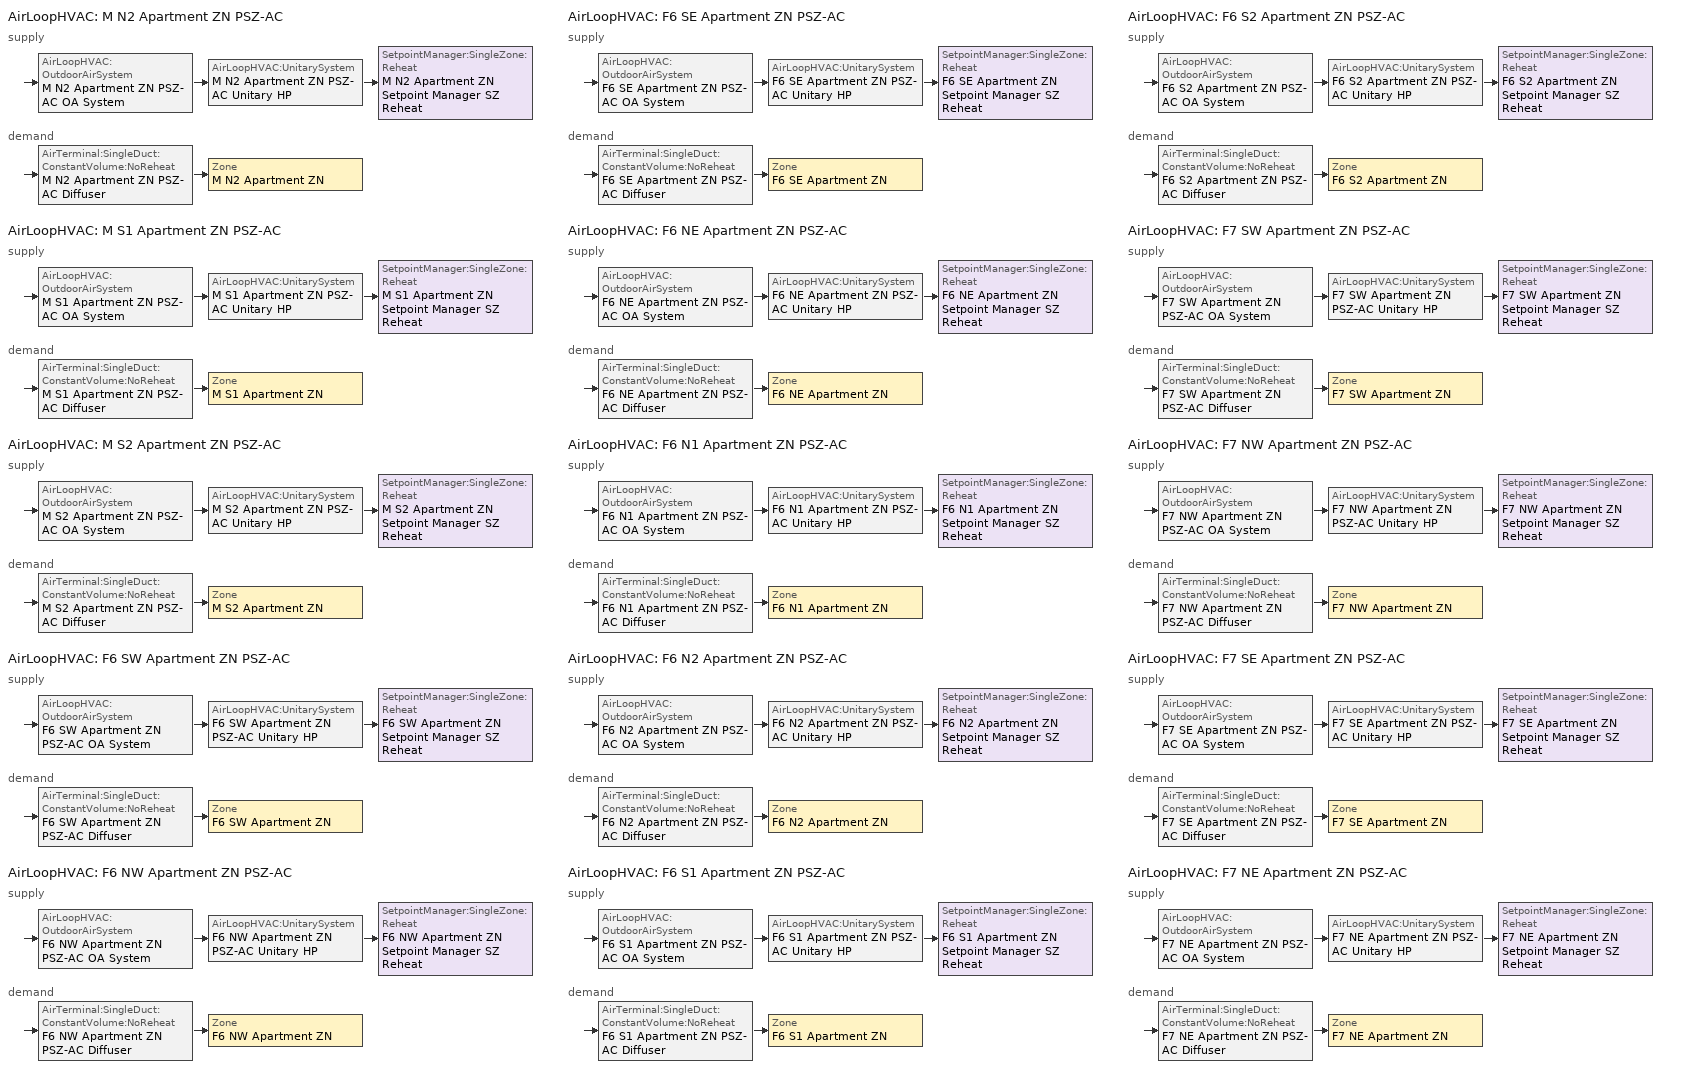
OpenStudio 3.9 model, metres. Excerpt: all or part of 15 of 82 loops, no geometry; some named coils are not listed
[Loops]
AirLoopHVAC 'M N2 Apartment ZN PSZ-AC'
 supply: AirLoopHVAC:OutdoorAirSystem 'M N2 Apartment ZN PSZ-AC OA System' > AirLoopHVAC:UnitarySystem 'M N2 Apartment ZN PSZ-AC Unitary HP' > SetpointManager:SingleZone:Reheat 'M N2 Apartment ZN Setpoint Manager SZ Reheat'
 demand: AirTerminal:SingleDuct:ConstantVolume:NoReheat 'M N2 Apartment ZN PSZ-AC Diffuser' > Zone 'M N2 Apartment ZN'
AirLoopHVAC 'M S1 Apartment ZN PSZ-AC'
 supply: AirLoopHVAC:OutdoorAirSystem 'M S1 Apartment ZN PSZ-AC OA System' > AirLoopHVAC:UnitarySystem 'M S1 Apartment ZN PSZ-AC Unitary HP' > SetpointManager:SingleZone:Reheat 'M S1 Apartment ZN Setpoint Manager SZ Reheat'
 demand: AirTerminal:SingleDuct:ConstantVolume:NoReheat 'M S1 Apartment ZN PSZ-AC Diffuser' > Zone 'M S1 Apartment ZN'
AirLoopHVAC 'M S2 Apartment ZN PSZ-AC'
 supply: AirLoopHVAC:OutdoorAirSystem 'M S2 Apartment ZN PSZ-AC OA System' > AirLoopHVAC:UnitarySystem 'M S2 Apartment ZN PSZ-AC Unitary HP' > SetpointManager:SingleZone:Reheat 'M S2 Apartment ZN Setpoint Manager SZ Reheat'
 demand: AirTerminal:SingleDuct:ConstantVolume:NoReheat 'M S2 Apartment ZN PSZ-AC Diffuser' > Zone 'M S2 Apartment ZN'
AirLoopHVAC 'F6 SW Apartment ZN PSZ-AC'
 supply: AirLoopHVAC:OutdoorAirSystem 'F6 SW Apartment ZN PSZ-AC OA System' > AirLoopHVAC:UnitarySystem 'F6 SW Apartment ZN PSZ-AC Unitary HP' > SetpointManager:SingleZone:Reheat 'F6 SW Apartment ZN Setpoint Manager SZ Reheat'
 demand: AirTerminal:SingleDuct:ConstantVolume:NoReheat 'F6 SW Apartment ZN PSZ-AC Diffuser' > Zone 'F6 SW Apartment ZN'
AirLoopHVAC 'F6 NW Apartment ZN PSZ-AC'
 supply: AirLoopHVAC:OutdoorAirSystem 'F6 NW Apartment ZN PSZ-AC OA System' > AirLoopHVAC:UnitarySystem 'F6 NW Apartment ZN PSZ-AC Unitary HP' > SetpointManager:SingleZone:Reheat 'F6 NW Apartment ZN Setpoint Manager SZ Reheat'
 demand: AirTerminal:SingleDuct:ConstantVolume:NoReheat 'F6 NW Apartment ZN PSZ-AC Diffuser' > Zone 'F6 NW Apartment ZN'
AirLoopHVAC 'F6 SE Apartment ZN PSZ-AC'
 supply: AirLoopHVAC:OutdoorAirSystem 'F6 SE Apartment ZN PSZ-AC OA System' > AirLoopHVAC:UnitarySystem 'F6 SE Apartment ZN PSZ-AC Unitary HP' > SetpointManager:SingleZone:Reheat 'F6 SE Apartment ZN Setpoint Manager SZ Reheat'
 demand: AirTerminal:SingleDuct:ConstantVolume:NoReheat 'F6 SE Apartment ZN PSZ-AC Diffuser' > Zone 'F6 SE Apartment ZN'
AirLoopHVAC 'F6 NE Apartment ZN PSZ-AC'
 supply: AirLoopHVAC:OutdoorAirSystem 'F6 NE Apartment ZN PSZ-AC OA System' > AirLoopHVAC:UnitarySystem 'F6 NE Apartment ZN PSZ-AC Unitary HP' > SetpointManager:SingleZone:Reheat 'F6 NE Apartment ZN Setpoint Manager SZ Reheat'
 demand: AirTerminal:SingleDuct:ConstantVolume:NoReheat 'F6 NE Apartment ZN PSZ-AC Diffuser' > Zone 'F6 NE Apartment ZN'
AirLoopHVAC 'F6 N1 Apartment ZN PSZ-AC'
 supply: AirLoopHVAC:OutdoorAirSystem 'F6 N1 Apartment ZN PSZ-AC OA System' > AirLoopHVAC:UnitarySystem 'F6 N1 Apartment ZN PSZ-AC Unitary HP' > SetpointManager:SingleZone:Reheat 'F6 N1 Apartment ZN Setpoint Manager SZ Reheat'
 demand: AirTerminal:SingleDuct:ConstantVolume:NoReheat 'F6 N1 Apartment ZN PSZ-AC Diffuser' > Zone 'F6 N1 Apartment ZN'
AirLoopHVAC 'F6 N2 Apartment ZN PSZ-AC'
 supply: AirLoopHVAC:OutdoorAirSystem 'F6 N2 Apartment ZN PSZ-AC OA System' > AirLoopHVAC:UnitarySystem 'F6 N2 Apartment ZN PSZ-AC Unitary HP' > SetpointManager:SingleZone:Reheat 'F6 N2 Apartment ZN Setpoint Manager SZ Reheat'
 demand: AirTerminal:SingleDuct:ConstantVolume:NoReheat 'F6 N2 Apartment ZN PSZ-AC Diffuser' > Zone 'F6 N2 Apartment ZN'
AirLoopHVAC 'F6 S1 Apartment ZN PSZ-AC'
 supply: AirLoopHVAC:OutdoorAirSystem 'F6 S1 Apartment ZN PSZ-AC OA System' > AirLoopHVAC:UnitarySystem 'F6 S1 Apartment ZN PSZ-AC Unitary HP' > SetpointManager:SingleZone:Reheat 'F6 S1 Apartment ZN Setpoint Manager SZ Reheat'
 demand: AirTerminal:SingleDuct:ConstantVolume:NoReheat 'F6 S1 Apartment ZN PSZ-AC Diffuser' > Zone 'F6 S1 Apartment ZN'
AirLoopHVAC 'F6 S2 Apartment ZN PSZ-AC'
 supply: AirLoopHVAC:OutdoorAirSystem 'F6 S2 Apartment ZN PSZ-AC OA System' > AirLoopHVAC:UnitarySystem 'F6 S2 Apartment ZN PSZ-AC Unitary HP' > SetpointManager:SingleZone:Reheat 'F6 S2 Apartment ZN Setpoint Manager SZ Reheat'
 demand: AirTerminal:SingleDuct:ConstantVolume:NoReheat 'F6 S2 Apartment ZN PSZ-AC Diffuser' > Zone 'F6 S2 Apartment ZN'
AirLoopHVAC 'F7 SW Apartment ZN PSZ-AC'
 supply: AirLoopHVAC:OutdoorAirSystem 'F7 SW Apartment ZN PSZ-AC OA System' > AirLoopHVAC:UnitarySystem 'F7 SW Apartment ZN PSZ-AC Unitary HP' > SetpointManager:SingleZone:Reheat 'F7 SW Apartment ZN Setpoint Manager SZ Reheat'
 demand: AirTerminal:SingleDuct:ConstantVolume:NoReheat 'F7 SW Apartment ZN PSZ-AC Diffuser' > Zone 'F7 SW Apartment ZN'
AirLoopHVAC 'F7 NW Apartment ZN PSZ-AC'
 supply: AirLoopHVAC:OutdoorAirSystem 'F7 NW Apartment ZN PSZ-AC OA System' > AirLoopHVAC:UnitarySystem 'F7 NW Apartment ZN PSZ-AC Unitary HP' > SetpointManager:SingleZone:Reheat 'F7 NW Apartment ZN Setpoint Manager SZ Reheat'
 demand: AirTerminal:SingleDuct:ConstantVolume:NoReheat 'F7 NW Apartment ZN PSZ-AC Diffuser' > Zone 'F7 NW Apartment ZN'
AirLoopHVAC 'F7 SE Apartment ZN PSZ-AC'
 supply: AirLoopHVAC:OutdoorAirSystem 'F7 SE Apartment ZN PSZ-AC OA System' > AirLoopHVAC:UnitarySystem 'F7 SE Apartment ZN PSZ-AC Unitary HP' > SetpointManager:SingleZone:Reheat 'F7 SE Apartment ZN Setpoint Manager SZ Reheat'
 demand: AirTerminal:SingleDuct:ConstantVolume:NoReheat 'F7 SE Apartment ZN PSZ-AC Diffuser' > Zone 'F7 SE Apartment ZN'
AirLoopHVAC 'F7 NE Apartment ZN PSZ-AC'
 supply: AirLoopHVAC:OutdoorAirSystem 'F7 NE Apartment ZN PSZ-AC OA System' > AirLoopHVAC:UnitarySystem 'F7 NE Apartment ZN PSZ-AC Unitary HP' > SetpointManager:SingleZone:Reheat 'F7 NE Apartment ZN Setpoint Manager SZ Reheat'
 demand: AirTerminal:SingleDuct:ConstantVolume:NoReheat 'F7 NE Apartment ZN PSZ-AC Diffuser' > Zone 'F7 NE Apartment ZN'
[Sizing:Zone] Zone Cooling Design Supply Air Temperature Input Method=SupplyAirTemperature; Zone Cooling Design Supply Air Temperature {C}=12.7778; Zone Cooling Design Supply Air Temperature Difference {deltaC}=11.11; Zone Heating Design Supply Air Temperature Input Method=SupplyAirTemperature; Zone Heating Design Supply Air Temperature {C}=50; Zone Heating Design Supply Air Temperature Difference {deltaC}=11.11; Zone Cooling Design Supply Air Humidity Ratio {kg-H2O/kg-air}=0.0085; Zone Heating Design Supply Air Humidity Ratio {kg-H2O/kg-air}=0.008; Cooling Design Air Flow Method=DesignDay; Heating Design Air Flow Method=DesignDay; Heating Maximum Air Flow Fraction=1; Account for Dedicated Outdoor Air System=No; Dedicated Outdoor Air System Control Strategy=NeutralSupplyAir; Dedicated Outdoor Air Low Setpoint Temperature for Design {C}=autosize; Dedicated Outdoor Air High Setpoint Temperature for Design {C}=autosize; Zone Load Sizing Method=Sensible Load Only No Latent Load; Zone Latent Cooling Design Supply Air Humidity Ratio Input Method=HumidityRatioDifference; Zone Cooling Design Supply Air Humidity Ratio Difference {kgWater/kgDryAir}=0.005; Zone Latent Heating Design Supply Air Humidity Ratio Input Method=HumidityRatioDifference; Zone Humidification Design Supply Air Humidity Ratio Difference {kgWater/kgDryAir}=0.005; Sizing Option=Coincident
F6 N1 Apartment ZN; F6 N2 Apartment ZN; F6 NE Apartment ZN; F6 NW Apartment ZN; F6 S1 Apartment ZN; F6 S2 Apartment ZN; F6 SE Apartment ZN; F6 SW Apartment ZN; F7 NE Apartment ZN; F7 NW Apartment ZN; F7 SE Apartment ZN; F7 SW Apartment ZN; M N2 Apartment ZN; M S1 Apartment ZN; M S2 Apartment ZN
[Zone equipment]
F6 N1 Apartment ZN: F6 N1 Apartment ZN PSZ-AC Diffuser, F6 N1 Apartment ZN ERV
F6 N2 Apartment ZN: F6 N2 Apartment ZN PSZ-AC Diffuser, F6 N2 Apartment ZN ERV
F6 NE Apartment ZN: F6 NE Apartment ZN PSZ-AC Diffuser, F6 NE Apartment ZN ERV
F6 NW Apartment ZN: F6 NW Apartment ZN PSZ-AC Diffuser, F6 NW Apartment ZN ERV
F6 S1 Apartment ZN: F6 S1 Apartment ZN PSZ-AC Diffuser, F6 S1 Apartment ZN ERV
F6 S2 Apartment ZN: F6 S2 Apartment ZN PSZ-AC Diffuser, F6 S2 Apartment ZN ERV
F6 SE Apartment ZN: F6 SE Apartment ZN PSZ-AC Diffuser, F6 SE Apartment ZN ERV
F6 SW Apartment ZN: F6 SW Apartment ZN PSZ-AC Diffuser, F6 SW Apartment ZN ERV
F7 NE Apartment ZN: F7 NE Apartment ZN PSZ-AC Diffuser, F7 NE Apartment ZN ERV
F7 NW Apartment ZN: F7 NW Apartment ZN PSZ-AC Diffuser, F7 NW Apartment ZN ERV
F7 SE Apartment ZN: F7 SE Apartment ZN PSZ-AC Diffuser, F7 SE Apartment ZN ERV
F7 SW Apartment ZN: F7 SW Apartment ZN PSZ-AC Diffuser, F7 SW Apartment ZN ERV
M N2 Apartment ZN: M N2 Apartment ZN PSZ-AC Diffuser, M N2 Apartment ZN ERV
M S1 Apartment ZN: M S1 Apartment ZN PSZ-AC Diffuser, M S1 Apartment ZN ERV
M S2 Apartment ZN: M S2 Apartment ZN PSZ-AC Diffuser, M S2 Apartment ZN ERV
[AirLoopHVAC] Availability Schedule=Always On; Design Supply Air Flow Rate {m3/s}=autosize; Design Return Air Flow Fraction of Supply Air Flow=1
M N2 Apartment ZN PSZ-AC; M S1 Apartment ZN PSZ-AC; M S2 Apartment ZN PSZ-AC; F6 SW Apartment ZN PSZ-AC; F6 NW Apartment ZN PSZ-AC; F6 SE Apartment ZN PSZ-AC; F6 NE Apartment ZN PSZ-AC; F6 N1 Apartment ZN PSZ-AC; F6 N2 Apartment ZN PSZ-AC; F6 S1 Apartment ZN PSZ-AC; F6 S2 Apartment ZN PSZ-AC; F7 SW Apartment ZN PSZ-AC; F7 NW Apartment ZN PSZ-AC; F7 SE Apartment ZN PSZ-AC; F7 NE Apartment ZN PSZ-AC
[Sizing:System] Type of Load to Size On=Sensible; Design Outdoor Air Flow Rate {m3/s}=Autosize; Central Heating Maximum System Air Flow Ratio=1; Preheat Design Temperature {C}=7.22222; Preheat Design Humidity Ratio {kg-H2O/kg-Air}=0.008; Precool Design Temperature {C}=12.7778; Precool Design Humidity Ratio {kg-H2O/kg-Air}=0.008; Central Cooling Design Supply Air Temperature {C}=12.7778; Central Heating Design Supply Air Temperature {C}=50; Sizing Option=Coincident; 100% Outdoor Air in Cooling=No; 100% Outdoor Air in Heating=No; Central Cooling Design Supply Air Humidity Ratio {kg-H2O/kg-Air}=0.0085; Central Heating Design Supply Air Humidity Ratio {kg-H2O/kg-Air}=0.008; Cooling Design Air Flow Method=DesignDay; Heating Design Air Flow Method=DesignDay; System Outdoor Air Method=ZoneSum; Zone Maximum Outdoor Air Fraction=1; Cooling Supply Air Flow Rate Per Floor Area {m3/s-m2}=0.00996765; Cooling Fraction of Autosized Cooling Supply Air Flow Rate=1; Cooling Supply Air Flow Rate Per Unit Cooling Capacity {m3/s-W}=3.94755e-05; Heating Supply Air Flow Rate Per Floor Area {m3/s-m2}=0.00996765; Heating Fraction of Autosized Heating Supply Air Flow Rate=1; Heating Fraction of Autosized Cooling Supply Air Flow Rate=1; Heating Supply Air Flow Rate Per Unit Heating Capacity {m3/s-W}=3.15882e-05; Cooling Design Capacity Method=CoolingDesignCapacity; Cooling Design Capacity {W}=autosize; Cooling Design Capacity Per Floor Area {W/m2}=234.7; Fraction of Autosized Cooling Design Capacity=1; Heating Design Capacity Method=HeatingDesignCapacity; Heating Design Capacity {W}=autosize; Heating Design Capacity Per Floor Area {W/m2}=157; Fraction of Autosized Heating Design Capacity=1; Central Cooling Capacity Control Method=OnOff; Occupant Diversity=autosize
M N2 Apartment ZN PSZ-AC; M S1 Apartment ZN PSZ-AC; M S2 Apartment ZN PSZ-AC; F6 SW Apartment ZN PSZ-AC; F6 NW Apartment ZN PSZ-AC; F6 SE Apartment ZN PSZ-AC; F6 NE Apartment ZN PSZ-AC; F6 N1 Apartment ZN PSZ-AC; F6 N2 Apartment ZN PSZ-AC; F6 S1 Apartment ZN PSZ-AC; F6 S2 Apartment ZN PSZ-AC; F7 SW Apartment ZN PSZ-AC; F7 NW Apartment ZN PSZ-AC; F7 SE Apartment ZN PSZ-AC; F7 NE Apartment ZN PSZ-AC
[SetpointManager:SingleZone:Reheat] Minimum Supply Air Temperature {C}=12.7778; Maximum Supply Air Temperature {C}=50
Name | Control Zone | Setpoint Node or NodeList
M N2 Apartment ZN Setpoint Manager SZ Reheat | M N2 Apartment ZN | M N2 Apartment ZN PSZ-AC Supply Outlet Node
M S1 Apartment ZN Setpoint Manager SZ Reheat | M S1 Apartment ZN | M S1 Apartment ZN PSZ-AC Supply Outlet Node
M S2 Apartment ZN Setpoint Manager SZ Reheat | M S2 Apartment ZN | M S2 Apartment ZN PSZ-AC Supply Outlet Node
F6 SW Apartment ZN Setpoint Manager SZ Reheat | F6 SW Apartment ZN | F6 SW Apartment ZN PSZ-AC Supply Outlet Node
F6 NW Apartment ZN Setpoint Manager SZ Reheat | F6 NW Apartment ZN | F6 NW Apartment ZN PSZ-AC Supply Outlet Node
F6 SE Apartment ZN Setpoint Manager SZ Reheat | F6 SE Apartment ZN | F6 SE Apartment ZN PSZ-AC Supply Outlet Node
F6 NE Apartment ZN Setpoint Manager SZ Reheat | F6 NE Apartment ZN | F6 NE Apartment ZN PSZ-AC Supply Outlet Node
F6 N1 Apartment ZN Setpoint Manager SZ Reheat | F6 N1 Apartment ZN | F6 N1 Apartment ZN PSZ-AC Supply Outlet Node
F6 N2 Apartment ZN Setpoint Manager SZ Reheat | F6 N2 Apartment ZN | F6 N2 Apartment ZN PSZ-AC Supply Outlet Node
F6 S1 Apartment ZN Setpoint Manager SZ Reheat | F6 S1 Apartment ZN | F6 S1 Apartment ZN PSZ-AC Supply Outlet Node
F6 S2 Apartment ZN Setpoint Manager SZ Reheat | F6 S2 Apartment ZN | F6 S2 Apartment ZN PSZ-AC Supply Outlet Node
F7 SW Apartment ZN Setpoint Manager SZ Reheat | F7 SW Apartment ZN | F7 SW Apartment ZN PSZ-AC Supply Outlet Node
F7 NW Apartment ZN Setpoint Manager SZ Reheat | F7 NW Apartment ZN | F7 NW Apartment ZN PSZ-AC Supply Outlet Node
F7 SE Apartment ZN Setpoint Manager SZ Reheat | F7 SE Apartment ZN | F7 SE Apartment ZN PSZ-AC Supply Outlet Node
F7 NE Apartment ZN Setpoint Manager SZ Reheat | F7 NE Apartment ZN | F7 NE Apartment ZN PSZ-AC Supply Outlet Node
[Coil:Heating:Electric] Availability Schedule=Always On Discrete; Efficiency=1
M N2 Apartment ZN PSZ-AC Electric Backup Htg Coil; M S1 Apartment ZN PSZ-AC Electric Backup Htg Coil; M S2 Apartment ZN PSZ-AC Electric Backup Htg Coil; F6 SW Apartment ZN PSZ-AC Electric Backup Htg Coil; F6 NW Apartment ZN PSZ-AC Electric Backup Htg Coil; F6 SE Apartment ZN PSZ-AC Electric Backup Htg Coil; F6 NE Apartment ZN PSZ-AC Electric Backup Htg Coil; F6 N1 Apartment ZN PSZ-AC Electric Backup Htg Coil; F6 N2 Apartment ZN PSZ-AC Electric Backup Htg Coil; F6 S1 Apartment ZN PSZ-AC Electric Backup Htg Coil; F6 S2 Apartment ZN PSZ-AC Electric Backup Htg Coil; F7 SW Apartment ZN PSZ-AC Electric Backup Htg Coil; F7 NW Apartment ZN PSZ-AC Electric Backup Htg Coil; F7 SE Apartment ZN PSZ-AC Electric Backup Htg Coil; F7 NE Apartment ZN PSZ-AC Electric Backup Htg Coil
[Fan:OnOff] Availability Schedule=Always On Discrete; Maximum Flow Rate {m3/s}=autosize; Motor In Airstream Fraction=1
Name | Fan Total Efficiency | Pressure Rise {Pa} | Motor Efficiency | Fan Power Ratio Function of Speed Ratio Curve | Fan Efficiency Ratio Function of Speed Ratio Curve
M N2 Apartment ZN PSZ-AC Fan | 0.53625 | 622.722 | 0.825 | Fan On Off Power Curve 36 | Fan On Off Efficiency Curve 36
M S1 Apartment ZN PSZ-AC Fan | 0.53625 | 622.722 | 0.825 | Fan On Off Power Curve 37 | Fan On Off Efficiency Curve 37
M S2 Apartment ZN PSZ-AC Fan | 0.53625 | 622.722 | 0.825 | Fan On Off Power Curve 38 | Fan On Off Efficiency Curve 38
F6 SW Apartment ZN PSZ-AC Fan | 0.53625 | 622.722 | 0.825 | Fan On Off Power Curve 39 | Fan On Off Efficiency Curve 39
F6 NW Apartment ZN PSZ-AC Fan | 0.53625 | 622.722 | 0.825 | Fan On Off Power Curve 40 | Fan On Off Efficiency Curve 40
F6 SE Apartment ZN PSZ-AC Fan | 0.53625 | 622.722 | 0.825 | Fan On Off Power Curve 41 | Fan On Off Efficiency Curve 41
F6 NE Apartment ZN PSZ-AC Fan | 0.53625 | 622.722 | 0.825 | Fan On Off Power Curve 42 | Fan On Off Efficiency Curve 42
F6 N1 Apartment ZN PSZ-AC Fan | 0.53625 | 622.722 | 0.825 | Fan On Off Power Curve 43 | Fan On Off Efficiency Curve 43
F6 N2 Apartment ZN PSZ-AC Fan | 0.53625 | 622.722 | 0.825 | Fan On Off Power Curve 44 | Fan On Off Efficiency Curve 44
F6 S1 Apartment ZN PSZ-AC Fan | 0.53625 | 622.722 | 0.825 | Fan On Off Power Curve 45 | Fan On Off Efficiency Curve 45
F6 S2 Apartment ZN PSZ-AC Fan | 0.53625 | 622.722 | 0.825 | Fan On Off Power Curve 46 | Fan On Off Efficiency Curve 46
F7 SW Apartment ZN PSZ-AC Fan | 0.53625 | 622.722 | 0.825 | Fan On Off Power Curve 47 | Fan On Off Efficiency Curve 47
F7 NW Apartment ZN PSZ-AC Fan | 0.53625 | 622.722 | 0.825 | Fan On Off Power Curve 48 | Fan On Off Efficiency Curve 48
F7 SE Apartment ZN PSZ-AC Fan | 0.53625 | 622.722 | 0.825 | Fan On Off Power Curve 49 | Fan On Off Efficiency Curve 49
F7 NE Apartment ZN PSZ-AC Fan | 0.53625 | 622.722 | 0.825 | Fan On Off Power Curve 50 | Fan On Off Efficiency Curve 50
F7 SE Apartment ZN ERV Supply Fan | 0.303158 | 270.648 | 0.48 | Fan On Off Power Curve 125 | Fan On Off Efficiency Curve 125
F7 SE Apartment ZN ERV Exhaust Fan | 0.303158 | 270.648 | 0.48 | Fan On Off Power Curve 126 | Fan On Off Efficiency Curve 126
F7 NE Apartment ZN ERV Supply Fan | 0.303158 | 270.648 | 0.48 | Fan On Off Power Curve 143 | Fan On Off Efficiency Curve 143
F7 NE Apartment ZN ERV Exhaust Fan | 0.303158 | 270.648 | 0.48 | Fan On Off Power Curve 144 | Fan On Off Efficiency Curve 144
M S2 Apartment ZN ERV Supply Fan | 0.303158 | 270.648 | 0.48 | Fan On Off Power Curve 161 | Fan On Off Efficiency Curve 161
M S2 Apartment ZN ERV Exhaust Fan | 0.303158 | 270.648 | 0.48 | Fan On Off Power Curve 162 | Fan On Off Efficiency Curve 162
F7 SW Apartment ZN ERV Supply Fan | 0.303158 | 270.648 | 0.48 | Fan On Off Power Curve 189 | Fan On Off Efficiency Curve 189
F7 SW Apartment ZN ERV Exhaust Fan | 0.303158 | 270.648 | 0.48 | Fan On Off Power Curve 190 | Fan On Off Efficiency Curve 190
M S1 Apartment ZN ERV Supply Fan | 0.303158 | 270.648 | 0.48 | Fan On Off Power Curve 191 | Fan On Off Efficiency Curve 191
M S1 Apartment ZN ERV Exhaust Fan | 0.303158 | 270.648 | 0.48 | Fan On Off Power Curve 192 | Fan On Off Efficiency Curve 192
F6 SW Apartment ZN ERV Supply Fan | 0.303158 | 270.648 | 0.48 | Fan On Off Power Curve 199 | Fan On Off Efficiency Curve 199
F6 SW Apartment ZN ERV Exhaust Fan | 0.303158 | 270.648 | 0.48 | Fan On Off Power Curve 200 | Fan On Off Efficiency Curve 200
F6 NW Apartment ZN ERV Supply Fan | 0.303158 | 270.648 | 0.48 | Fan On Off Power Curve 201 | Fan On Off Efficiency Curve 201
F6 NW Apartment ZN ERV Exhaust Fan | 0.303158 | 270.648 | 0.48 | Fan On Off Power Curve 202 | Fan On Off Efficiency Curve 202
F6 SE Apartment ZN ERV Supply Fan | 0.303158 | 270.648 | 0.48 | Fan On Off Power Curve 207 | Fan On Off Efficiency Curve 207
F6 SE Apartment ZN ERV Exhaust Fan | 0.303158 | 270.648 | 0.48 | Fan On Off Power Curve 208 | Fan On Off Efficiency Curve 208
F6 NE Apartment ZN ERV Supply Fan | 0.303158 | 270.648 | 0.48 | Fan On Off Power Curve 209 | Fan On Off Efficiency Curve 209
F6 NE Apartment ZN ERV Exhaust Fan | 0.303158 | 270.648 | 0.48 | Fan On Off Power Curve 210 | Fan On Off Efficiency Curve 210
F6 N1 Apartment ZN ERV Supply Fan | 0.303158 | 270.648 | 0.48 | Fan On Off Power Curve 211 | Fan On Off Efficiency Curve 211
F6 N1 Apartment ZN ERV Exhaust Fan | 0.303158 | 270.648 | 0.48 | Fan On Off Power Curve 212 | Fan On Off Efficiency Curve 212
F6 N2 Apartment ZN ERV Supply Fan | 0.303158 | 270.648 | 0.48 | Fan On Off Power Curve 213 | Fan On Off Efficiency Curve 213
F6 N2 Apartment ZN ERV Exhaust Fan | 0.303158 | 270.648 | 0.48 | Fan On Off Power Curve 214 | Fan On Off Efficiency Curve 214
F6 S1 Apartment ZN ERV Supply Fan | 0.303158 | 270.648 | 0.48 | Fan On Off Power Curve 215 | Fan On Off Efficiency Curve 215
F6 S1 Apartment ZN ERV Exhaust Fan | 0.303158 | 270.648 | 0.48 | Fan On Off Power Curve 216 | Fan On Off Efficiency Curve 216
F6 S2 Apartment ZN ERV Supply Fan | 0.303158 | 270.648 | 0.48 | Fan On Off Power Curve 217 | Fan On Off Efficiency Curve 217
F6 S2 Apartment ZN ERV Exhaust Fan | 0.303158 | 270.648 | 0.48 | Fan On Off Power Curve 218 | Fan On Off Efficiency Curve 218
F7 NW Apartment ZN ERV Supply Fan | 0.303158 | 270.648 | 0.48 | Fan On Off Power Curve 219 | Fan On Off Efficiency Curve 219
F7 NW Apartment ZN ERV Exhaust Fan | 0.303158 | 270.648 | 0.48 | Fan On Off Power Curve 220 | Fan On Off Efficiency Curve 220
M N2 Apartment ZN ERV Supply Fan | 0.303158 | 270.648 | 0.48 | Fan On Off Power Curve 229 | Fan On Off Efficiency Curve 229
M N2 Apartment ZN ERV Exhaust Fan | 0.303158 | 270.648 | 0.48 | Fan On Off Power Curve 230 | Fan On Off Efficiency Curve 230
[AirLoopHVAC:UnitarySystem] Control Type=Load; Dehumidification Control Type=None; Availability Schedule=Always On; Fan Placement=BlowThrough; Supply Air Fan Operating Mode Schedule=Always Off Discrete; DX Heating Coil Sizing Ratio=1; Use DOAS DX Cooling Coil=No; DOAS DX Cooling Coil Leaving Minimum Air Temperature {C}=2; Latent Load Control=SensibleOnlyLoadControl; Supply Air Flow Rate Method During Cooling Operation=SupplyAirFlowRate; Supply Air Flow Rate During Cooling Operation {m3/s}=Autosize; Supply Air Flow Rate Method During Heating Operation=SupplyAirFlowRate; Supply Air Flow Rate During Heating Operation {m3/s}=Autosize; Supply Air Flow Rate Method When No Cooling or Heating is Required=SupplyAirFlowRate; Supply Air Flow Rate When No Cooling or Heating is Required {m3/s}=Autosize; No Load Supply Air Flow Rate Control Set To Low Speed=Yes; Maximum Supply Air Temperature {C}=50; Maximum Outdoor Dry-Bulb Temperature for Supplemental Heater Operation {C}=4.44444; Ancilliary On-Cycle Electric Power {W}=0; Ancilliary Off-Cycle Electric Power {W}=0
Name | Controlling Zone or Thermostat Location | Supply Fan | Heating Coil | Cooling Coil | Supplemental Heating Coil
M N2 Apartment ZN PSZ-AC Unitary HP | M N2 Apartment ZN | M N2 Apartment ZN PSZ-AC Fan | M N2 Apartment ZN PSZ-AC Water-to-Air HP Htg Coil 9 Clg kBtu/hr 4.3COPH | M N2 Apartment ZN PSZ-AC Water-to-Air HP Clg Coil 9kBtu/hr 12.2EER | M N2 Apartment ZN PSZ-AC Electric Backup Htg Coil
M S1 Apartment ZN PSZ-AC Unitary HP | M S1 Apartment ZN | M S1 Apartment ZN PSZ-AC Fan | M S1 Apartment ZN PSZ-AC Water-to-Air HP Htg Coil 11 Clg kBtu/hr 4.3COPH | M S1 Apartment ZN PSZ-AC Water-to-Air HP Clg Coil 11kBtu/hr 12.2EER | M S1 Apartment ZN PSZ-AC Electric Backup Htg Coil
M S2 Apartment ZN PSZ-AC Unitary HP | M S2 Apartment ZN | M S2 Apartment ZN PSZ-AC Fan | M S2 Apartment ZN PSZ-AC Water-to-Air HP Htg Coil 11 Clg kBtu/hr 4.3COPH | M S2 Apartment ZN PSZ-AC Water-to-Air HP Clg Coil 11kBtu/hr 12.2EER | M S2 Apartment ZN PSZ-AC Electric Backup Htg Coil
F6 SW Apartment ZN PSZ-AC Unitary HP | F6 SW Apartment ZN | F6 SW Apartment ZN PSZ-AC Fan | F6 SW Apartment ZN PSZ-AC Water-to-Air HP Htg Coil 16 Clg kBtu/hr 4.3COPH | F6 SW Apartment ZN PSZ-AC Water-to-Air HP Clg Coil 16kBtu/hr 12.2EER | F6 SW Apartment ZN PSZ-AC Electric Backup Htg Coil
F6 NW Apartment ZN PSZ-AC Unitary HP | F6 NW Apartment ZN | F6 NW Apartment ZN PSZ-AC Fan | F6 NW Apartment ZN PSZ-AC Water-to-Air HP Htg Coil 15 Clg kBtu/hr 4.3COPH | F6 NW Apartment ZN PSZ-AC Water-to-Air HP Clg Coil 15kBtu/hr 12.2EER | F6 NW Apartment ZN PSZ-AC Electric Backup Htg Coil
F6 SE Apartment ZN PSZ-AC Unitary HP | F6 SE Apartment ZN | F6 SE Apartment ZN PSZ-AC Fan | F6 SE Apartment ZN PSZ-AC Water-to-Air HP Htg Coil 15 Clg kBtu/hr 4.3COPH | F6 SE Apartment ZN PSZ-AC Water-to-Air HP Clg Coil 15kBtu/hr 12.2EER | F6 SE Apartment ZN PSZ-AC Electric Backup Htg Coil
F6 NE Apartment ZN PSZ-AC Unitary HP | F6 NE Apartment ZN | F6 NE Apartment ZN PSZ-AC Fan | F6 NE Apartment ZN PSZ-AC Water-to-Air HP Htg Coil 13 Clg kBtu/hr 4.3COPH | F6 NE Apartment ZN PSZ-AC Water-to-Air HP Clg Coil 13kBtu/hr 12.2EER | F6 NE Apartment ZN PSZ-AC Electric Backup Htg Coil
F6 N1 Apartment ZN PSZ-AC Unitary HP | F6 N1 Apartment ZN | F6 N1 Apartment ZN PSZ-AC Fan | F6 N1 Apartment ZN PSZ-AC Water-to-Air HP Htg Coil 10 Clg kBtu/hr 4.3COPH | F6 N1 Apartment ZN PSZ-AC Water-to-Air HP Clg Coil 10kBtu/hr 12.2EER | F6 N1 Apartment ZN PSZ-AC Electric Backup Htg Coil
F6 N2 Apartment ZN PSZ-AC Unitary HP | F6 N2 Apartment ZN | F6 N2 Apartment ZN PSZ-AC Fan | F6 N2 Apartment ZN PSZ-AC Water-to-Air HP Htg Coil 10 Clg kBtu/hr 4.3COPH | F6 N2 Apartment ZN PSZ-AC Water-to-Air HP Clg Coil 10kBtu/hr 12.2EER | F6 N2 Apartment ZN PSZ-AC Electric Backup Htg Coil
F6 S1 Apartment ZN PSZ-AC Unitary HP | F6 S1 Apartment ZN | F6 S1 Apartment ZN PSZ-AC Fan | F6 S1 Apartment ZN PSZ-AC Water-to-Air HP Htg Coil 11 Clg kBtu/hr 4.3COPH | F6 S1 Apartment ZN PSZ-AC Water-to-Air HP Clg Coil 11kBtu/hr 12.2EER | F6 S1 Apartment ZN PSZ-AC Electric Backup Htg Coil
F6 S2 Apartment ZN PSZ-AC Unitary HP | F6 S2 Apartment ZN | F6 S2 Apartment ZN PSZ-AC Fan | F6 S2 Apartment ZN PSZ-AC Water-to-Air HP Htg Coil 11 Clg kBtu/hr 4.3COPH | F6 S2 Apartment ZN PSZ-AC Water-to-Air HP Clg Coil 11kBtu/hr 12.2EER | F6 S2 Apartment ZN PSZ-AC Electric Backup Htg Coil
F7 SW Apartment ZN PSZ-AC Unitary HP | F7 SW Apartment ZN | F7 SW Apartment ZN PSZ-AC Fan | F7 SW Apartment ZN PSZ-AC Water-to-Air HP Htg Coil 16 Clg kBtu/hr 4.3COPH | F7 SW Apartment ZN PSZ-AC Water-to-Air HP Clg Coil 16kBtu/hr 12.2EER | F7 SW Apartment ZN PSZ-AC Electric Backup Htg Coil
F7 NW Apartment ZN PSZ-AC Unitary HP | F7 NW Apartment ZN | F7 NW Apartment ZN PSZ-AC Fan | F7 NW Apartment ZN PSZ-AC Water-to-Air HP Htg Coil 15 Clg kBtu/hr 4.3COPH | F7 NW Apartment ZN PSZ-AC Water-to-Air HP Clg Coil 15kBtu/hr 12.2EER | F7 NW Apartment ZN PSZ-AC Electric Backup Htg Coil
F7 SE Apartment ZN PSZ-AC Unitary HP | F7 SE Apartment ZN | F7 SE Apartment ZN PSZ-AC Fan | F7 SE Apartment ZN PSZ-AC Water-to-Air HP Htg Coil 15 Clg kBtu/hr 4.3COPH | F7 SE Apartment ZN PSZ-AC Water-to-Air HP Clg Coil 15kBtu/hr 12.2EER | F7 SE Apartment ZN PSZ-AC Electric Backup Htg Coil
F7 NE Apartment ZN PSZ-AC Unitary HP | F7 NE Apartment ZN | F7 NE Apartment ZN PSZ-AC Fan | F7 NE Apartment ZN PSZ-AC Water-to-Air HP Htg Coil 13 Clg kBtu/hr 4.3COPH | F7 NE Apartment ZN PSZ-AC Water-to-Air HP Clg Coil 13kBtu/hr 12.2EER | F7 NE Apartment ZN PSZ-AC Electric Backup Htg Coil
[Controller:OutdoorAir] Minimum Outdoor Air Flow Rate {m3/s}=autosize; Maximum Outdoor Air Flow Rate {m3/s}=Autosize; Economizer Control Type=NoEconomizer; Economizer Control Action Type=ModulateFlow; Economizer Maximum Limit Dry-Bulb Temperature {C}=28; Economizer Maximum Limit Enthalpy {J/kg}=64000; Lockout Type=LockoutWithHeating; Minimum Limit Type=FixedMinimum; Minimum Outdoor Air Schedule=Always Off Discrete; High Humidity Control=No; High Humidity Outdoor Air Flow Ratio=1; Control High Indoor Humidity Based on Outdoor Humidity Ratio=Yes; Heat Recovery Bypass Control Type=BypassWhenOAFlowGreaterThanMinimum; Economizer Operation Staging=InterlockedWithMechanicalCooling
Name | Controller Mechanical Ventilation
M N2 Apartment ZN PSZ-AC OA System Controller | Controller Mechanical Ventilation 37
M S1 Apartment ZN PSZ-AC OA System Controller | Controller Mechanical Ventilation 38
M S2 Apartment ZN PSZ-AC OA System Controller | Controller Mechanical Ventilation 39
F6 SW Apartment ZN PSZ-AC OA System Controller | Controller Mechanical Ventilation 40
F6 NW Apartment ZN PSZ-AC OA System Controller | Controller Mechanical Ventilation 41
F6 SE Apartment ZN PSZ-AC OA System Controller | Controller Mechanical Ventilation 42
F6 NE Apartment ZN PSZ-AC OA System Controller | Controller Mechanical Ventilation 43
F6 N1 Apartment ZN PSZ-AC OA System Controller | Controller Mechanical Ventilation 44
F6 N2 Apartment ZN PSZ-AC OA System Controller | Controller Mechanical Ventilation 45
F6 S1 Apartment ZN PSZ-AC OA System Controller | Controller Mechanical Ventilation 46
F6 S2 Apartment ZN PSZ-AC OA System Controller | Controller Mechanical Ventilation 47
F7 SW Apartment ZN PSZ-AC OA System Controller | Controller Mechanical Ventilation 48
F7 NW Apartment ZN PSZ-AC OA System Controller | Controller Mechanical Ventilation 49
F7 SE Apartment ZN PSZ-AC OA System Controller | Controller Mechanical Ventilation 50
F7 NE Apartment ZN PSZ-AC OA System Controller | Controller Mechanical Ventilation 51
[Controller:MechanicalVentilation] Availability Schedule=Always On Discrete
Controller Mechanical Ventilation 37; Controller Mechanical Ventilation 38; Controller Mechanical Ventilation 39; Controller Mechanical Ventilation 40; Controller Mechanical Ventilation 41; Controller Mechanical Ventilation 42; Controller Mechanical Ventilation 43; Controller Mechanical Ventilation 44; Controller Mechanical Ventilation 45; Controller Mechanical Ventilation 46; Controller Mechanical Ventilation 47; Controller Mechanical Ventilation 48; Controller Mechanical Ventilation 49; Controller Mechanical Ventilation 50; Controller Mechanical Ventilation 51
[AirLoopHVAC:OutdoorAirSystem]
Name | Controller
M N2 Apartment ZN PSZ-AC OA System | M N2 Apartment ZN PSZ-AC OA System Controller
M S1 Apartment ZN PSZ-AC OA System | M S1 Apartment ZN PSZ-AC OA System Controller
M S2 Apartment ZN PSZ-AC OA System | M S2 Apartment ZN PSZ-AC OA System Controller
F6 SW Apartment ZN PSZ-AC OA System | F6 SW Apartment ZN PSZ-AC OA System Controller
F6 NW Apartment ZN PSZ-AC OA System | F6 NW Apartment ZN PSZ-AC OA System Controller
F6 SE Apartment ZN PSZ-AC OA System | F6 SE Apartment ZN PSZ-AC OA System Controller
F6 NE Apartment ZN PSZ-AC OA System | F6 NE Apartment ZN PSZ-AC OA System Controller
F6 N1 Apartment ZN PSZ-AC OA System | F6 N1 Apartment ZN PSZ-AC OA System Controller
F6 N2 Apartment ZN PSZ-AC OA System | F6 N2 Apartment ZN PSZ-AC OA System Controller
F6 S1 Apartment ZN PSZ-AC OA System | F6 S1 Apartment ZN PSZ-AC OA System Controller
F6 S2 Apartment ZN PSZ-AC OA System | F6 S2 Apartment ZN PSZ-AC OA System Controller
F7 SW Apartment ZN PSZ-AC OA System | F7 SW Apartment ZN PSZ-AC OA System Controller
F7 NW Apartment ZN PSZ-AC OA System | F7 NW Apartment ZN PSZ-AC OA System Controller
F7 SE Apartment ZN PSZ-AC OA System | F7 SE Apartment ZN PSZ-AC OA System Controller
F7 NE Apartment ZN PSZ-AC OA System | F7 NE Apartment ZN PSZ-AC OA System Controller
[AirTerminal:SingleDuct:ConstantVolume:NoReheat] Availability Schedule=Always On Discrete; Maximum Air Flow Rate {m3/s}=AutoSize
M N2 Apartment ZN PSZ-AC Diffuser; M S1 Apartment ZN PSZ-AC Diffuser; M S2 Apartment ZN PSZ-AC Diffuser; F6 SW Apartment ZN PSZ-AC Diffuser; F6 NW Apartment ZN PSZ-AC Diffuser; F6 SE Apartment ZN PSZ-AC Diffuser; F6 NE Apartment ZN PSZ-AC Diffuser; F6 N1 Apartment ZN PSZ-AC Diffuser; F6 N2 Apartment ZN PSZ-AC Diffuser; F6 S1 Apartment ZN PSZ-AC Diffuser; F6 S2 Apartment ZN PSZ-AC Diffuser; F7 SW Apartment ZN PSZ-AC Diffuser; F7 NW Apartment ZN PSZ-AC Diffuser; F7 SE Apartment ZN PSZ-AC Diffuser; F7 NE Apartment ZN PSZ-AC Diffuser
[HeatExchanger:AirToAir:SensibleAndLatent] Availability Schedule=Always On - No Design Day; Nominal Supply Air Flow Rate {m3/s}=autosize; Sensible Effectiveness at 100% Heating Air Flow=0.666088; Latent Effectiveness at 100% Heating Air Flow=0.451; Sensible Effectiveness at 100% Cooling Air Flow=0.661335; Latent Effectiveness at 100% Cooling Air Flow=0.406735; Nominal Electric Power {W}=0; Supply Air Outlet Temperature Control=No; Heat Exchanger Type=Rotary; Frost Control Type=ExhaustOnly; Threshold Temperature {C}=-23.3; Initial Defrost Time Fraction=0.167; Rate of Defrost Time Fraction Increase {1/K}=1.44; Economizer Lockout=No
Name | Sensible Effectiveness of Heating Air Flow Curve | Latent Effectiveness of Heating Air Flow Curve | Sensible Effectiveness of Cooling Air Flow Curve | Latent Effectiveness of Cooling Air Flow Curve
F7 SE Apartment ZN ERV HX | F7 SE Apartment ZN ERV HX_SensHeatEff 1 | F7 SE Apartment ZN ERV HX_LatHeatEff 1 | F7 SE Apartment ZN ERV HX_SensCoolEff 1 | F7 SE Apartment ZN ERV HX_LatCoolEff 1
F7 NE Apartment ZN ERV HX | F7 NE Apartment ZN ERV HX_SensHeatEff 1 | F7 NE Apartment ZN ERV HX_LatHeatEff 1 | F7 NE Apartment ZN ERV HX_SensCoolEff 1 | F7 NE Apartment ZN ERV HX_LatCoolEff 1
M S2 Apartment ZN ERV HX | M S2 Apartment ZN ERV HX_SensHeatEff 1 | M S2 Apartment ZN ERV HX_LatHeatEff 1 | M S2 Apartment ZN ERV HX_SensCoolEff 1 | M S2 Apartment ZN ERV HX_LatCoolEff 1
F7 SW Apartment ZN ERV HX | F7 SW Apartment ZN ERV HX_SensHeatEff 1 | F7 SW Apartment ZN ERV HX_LatHeatEff 1 | F7 SW Apartment ZN ERV HX_SensCoolEff 1 | F7 SW Apartment ZN ERV HX_LatCoolEff 1
M S1 Apartment ZN ERV HX | M S1 Apartment ZN ERV HX_SensHeatEff 1 | M S1 Apartment ZN ERV HX_LatHeatEff 1 | M S1 Apartment ZN ERV HX_SensCoolEff 1 | M S1 Apartment ZN ERV HX_LatCoolEff 1
F6 SW Apartment ZN ERV HX | F6 SW Apartment ZN ERV HX_SensHeatEff 1 | F6 SW Apartment ZN ERV HX_LatHeatEff 1 | F6 SW Apartment ZN ERV HX_SensCoolEff 1 | F6 SW Apartment ZN ERV HX_LatCoolEff 1
F6 NW Apartment ZN ERV HX | F6 NW Apartment ZN ERV HX_SensHeatEff 1 | F6 NW Apartment ZN ERV HX_LatHeatEff 1 | F6 NW Apartment ZN ERV HX_SensCoolEff 1 | F6 NW Apartment ZN ERV HX_LatCoolEff 1
F6 SE Apartment ZN ERV HX | F6 SE Apartment ZN ERV HX_SensHeatEff 1 | F6 SE Apartment ZN ERV HX_LatHeatEff 1 | F6 SE Apartment ZN ERV HX_SensCoolEff 1 | F6 SE Apartment ZN ERV HX_LatCoolEff 1
F6 NE Apartment ZN ERV HX | F6 NE Apartment ZN ERV HX_SensHeatEff 1 | F6 NE Apartment ZN ERV HX_LatHeatEff 1 | F6 NE Apartment ZN ERV HX_SensCoolEff 1 | F6 NE Apartment ZN ERV HX_LatCoolEff 1
F6 N1 Apartment ZN ERV HX | F6 N1 Apartment ZN ERV HX_SensHeatEff 1 | F6 N1 Apartment ZN ERV HX_LatHeatEff 1 | F6 N1 Apartment ZN ERV HX_SensCoolEff 1 | F6 N1 Apartment ZN ERV HX_LatCoolEff 1
F6 N2 Apartment ZN ERV HX | F6 N2 Apartment ZN ERV HX_SensHeatEff 1 | F6 N2 Apartment ZN ERV HX_LatHeatEff 1 | F6 N2 Apartment ZN ERV HX_SensCoolEff 1 | F6 N2 Apartment ZN ERV HX_LatCoolEff 1
F6 S1 Apartment ZN ERV HX | F6 S1 Apartment ZN ERV HX_SensHeatEff 1 | F6 S1 Apartment ZN ERV HX_LatHeatEff 1 | F6 S1 Apartment ZN ERV HX_SensCoolEff 1 | F6 S1 Apartment ZN ERV HX_LatCoolEff 1
F6 S2 Apartment ZN ERV HX | F6 S2 Apartment ZN ERV HX_SensHeatEff 1 | F6 S2 Apartment ZN ERV HX_LatHeatEff 1 | F6 S2 Apartment ZN ERV HX_SensCoolEff 1 | F6 S2 Apartment ZN ERV HX_LatCoolEff 1
F7 NW Apartment ZN ERV HX | F7 NW Apartment ZN ERV HX_SensHeatEff 1 | F7 NW Apartment ZN ERV HX_LatHeatEff 1 | F7 NW Apartment ZN ERV HX_SensCoolEff 1 | F7 NW Apartment ZN ERV HX_LatCoolEff 1
M N2 Apartment ZN ERV HX | M N2 Apartment ZN ERV HX_SensHeatEff 1 | M N2 Apartment ZN ERV HX_LatHeatEff 1 | M N2 Apartment ZN ERV HX_SensCoolEff 1 | M N2 Apartment ZN ERV HX_LatCoolEff 1
[ZoneHVAC:EnergyRecoveryVentilator:Controller] Exhaust Air Temperature Limit=NoExhaustAirTemperatureLimit; Exhaust Air Enthalpy Limit=NoExhaustAirEnthalpyLimit; High Humidity Control Flag=No; High Humidity Outdoor Air Flow Ratio=1; Control High Indoor Humidity Based on Outdoor Humidity Ratio=No
F7 SE Apartment ZN ERV Controller; F7 NE Apartment ZN ERV Controller; M S2 Apartment ZN ERV Controller; F7 SW Apartment ZN ERV Controller; M S1 Apartment ZN ERV Controller; F6 SW Apartment ZN ERV Controller; F6 NW Apartment ZN ERV Controller; F6 SE Apartment ZN ERV Controller; F6 NE Apartment ZN ERV Controller; F6 N1 Apartment ZN ERV Controller; F6 N2 Apartment ZN ERV Controller; F6 S1 Apartment ZN ERV Controller; F6 S2 Apartment ZN ERV Controller; F7 NW Apartment ZN ERV Controller; M N2 Apartment ZN ERV Controller
[ZoneHVAC:EnergyRecoveryVentilator] Availability Schedule=Always On Discrete; Supply Air Flow Rate {m3/s}=autosize; Exhaust Air Flow Rate {m3/s}=autosize; Ventilation Rate per Unit Floor Area {m3/s-m2}=0.000294102; Ventilation Rate per Occupant {m3/s-person}=0
Name | Heat Exchanger | Supply Air Fan | Exhaust Air Fan | Controller
F7 SE Apartment ZN ERV | F7 SE Apartment ZN ERV HX | F7 SE Apartment ZN ERV Supply Fan | F7 SE Apartment ZN ERV Exhaust Fan | F7 SE Apartment ZN ERV Controller
F7 NE Apartment ZN ERV | F7 NE Apartment ZN ERV HX | F7 NE Apartment ZN ERV Supply Fan | F7 NE Apartment ZN ERV Exhaust Fan | F7 NE Apartment ZN ERV Controller
M S2 Apartment ZN ERV | M S2 Apartment ZN ERV HX | M S2 Apartment ZN ERV Supply Fan | M S2 Apartment ZN ERV Exhaust Fan | M S2 Apartment ZN ERV Controller
F7 SW Apartment ZN ERV | F7 SW Apartment ZN ERV HX | F7 SW Apartment ZN ERV Supply Fan | F7 SW Apartment ZN ERV Exhaust Fan | F7 SW Apartment ZN ERV Controller
M S1 Apartment ZN ERV | M S1 Apartment ZN ERV HX | M S1 Apartment ZN ERV Supply Fan | M S1 Apartment ZN ERV Exhaust Fan | M S1 Apartment ZN ERV Controller
F6 SW Apartment ZN ERV | F6 SW Apartment ZN ERV HX | F6 SW Apartment ZN ERV Supply Fan | F6 SW Apartment ZN ERV Exhaust Fan | F6 SW Apartment ZN ERV Controller
F6 NW Apartment ZN ERV | F6 NW Apartment ZN ERV HX | F6 NW Apartment ZN ERV Supply Fan | F6 NW Apartment ZN ERV Exhaust Fan | F6 NW Apartment ZN ERV Controller
F6 SE Apartment ZN ERV | F6 SE Apartment ZN ERV HX | F6 SE Apartment ZN ERV Supply Fan | F6 SE Apartment ZN ERV Exhaust Fan | F6 SE Apartment ZN ERV Controller
F6 NE Apartment ZN ERV | F6 NE Apartment ZN ERV HX | F6 NE Apartment ZN ERV Supply Fan | F6 NE Apartment ZN ERV Exhaust Fan | F6 NE Apartment ZN ERV Controller
F6 N1 Apartment ZN ERV | F6 N1 Apartment ZN ERV HX | F6 N1 Apartment ZN ERV Supply Fan | F6 N1 Apartment ZN ERV Exhaust Fan | F6 N1 Apartment ZN ERV Controller
F6 N2 Apartment ZN ERV | F6 N2 Apartment ZN ERV HX | F6 N2 Apartment ZN ERV Supply Fan | F6 N2 Apartment ZN ERV Exhaust Fan | F6 N2 Apartment ZN ERV Controller
F6 S1 Apartment ZN ERV | F6 S1 Apartment ZN ERV HX | F6 S1 Apartment ZN ERV Supply Fan | F6 S1 Apartment ZN ERV Exhaust Fan | F6 S1 Apartment ZN ERV Controller
F6 S2 Apartment ZN ERV | F6 S2 Apartment ZN ERV HX | F6 S2 Apartment ZN ERV Supply Fan | F6 S2 Apartment ZN ERV Exhaust Fan | F6 S2 Apartment ZN ERV Controller
F7 NW Apartment ZN ERV | F7 NW Apartment ZN ERV HX | F7 NW Apartment ZN ERV Supply Fan | F7 NW Apartment ZN ERV Exhaust Fan | F7 NW Apartment ZN ERV Controller
M N2 Apartment ZN ERV | M N2 Apartment ZN ERV HX | M N2 Apartment ZN ERV Supply Fan | M N2 Apartment ZN ERV Exhaust Fan | M N2 Apartment ZN ERV Controller
[Schedule:Constant]
Name | Value
Always On Discrete | 1
Always Off Discrete | 0
[Schedule:Ruleset]
Name | Default Day Schedule | Summer Design Day Schedule | Winter Design Day Schedule
Always On | Always On Default
Always On - No Design Day | Always On - No Design Day Default | Always On - No Design Day Summer Design Day | Always On - No Design Day Winter Design Day
[Schedule:Day]
Always On Default; Always On - No Design Day Default: No, 24, 0, 1
Always On - No Design Day Winter Design Day; Always On - No Design Day Summer Design Day: No, 24, 0, 0
[Curve:Exponent] Coefficient1 Constant=1; Coefficient2 Constant=0; Coefficient3 Constant=0; Minimum Value of x=0; Maximum Value of x=1
Fan On Off Power Curve 36; Fan On Off Power Curve 37; Fan On Off Power Curve 38; Fan On Off Power Curve 39; Fan On Off Power Curve 40; Fan On Off Power Curve 41; Fan On Off Power Curve 42; Fan On Off Power Curve 43; Fan On Off Power Curve 44; Fan On Off Power Curve 45; Fan On Off Power Curve 46; Fan On Off Power Curve 47; Fan On Off Power Curve 48; Fan On Off Power Curve 49; Fan On Off Power Curve 50; Fan On Off Power Curve 125; Fan On Off Power Curve 126; Fan On Off Power Curve 143; Fan On Off Power Curve 144; Fan On Off Power Curve 161; Fan On Off Power Curve 162; Fan On Off Power Curve 189; Fan On Off Power Curve 190; Fan On Off Power Curve 191; Fan On Off Power Curve 192; Fan On Off Power Curve 199; Fan On Off Power Curve 200; Fan On Off Power Curve 201; Fan On Off Power Curve 202; Fan On Off Power Curve 207; Fan On Off Power Curve 208; Fan On Off Power Curve 209; Fan On Off Power Curve 210; Fan On Off Power Curve 211; Fan On Off Power Curve 212; Fan On Off Power Curve 213; Fan On Off Power Curve 214; Fan On Off Power Curve 215; Fan On Off Power Curve 216; Fan On Off Power Curve 217; Fan On Off Power Curve 218; Fan On Off Power Curve 219; Fan On Off Power Curve 220; Fan On Off Power Curve 229; Fan On Off Power Curve 230
[Curve:Cubic] Coefficient1 Constant=1; Coefficient2 x=0; Coefficient3 x**2=0; Coefficient4 x**3=0; Minimum Value of x=0; Maximum Value of x=1
Fan On Off Efficiency Curve 36; Fan On Off Efficiency Curve 37; Fan On Off Efficiency Curve 38; Fan On Off Efficiency Curve 39; Fan On Off Efficiency Curve 40; Fan On Off Efficiency Curve 41; Fan On Off Efficiency Curve 42; Fan On Off Efficiency Curve 43; Fan On Off Efficiency Curve 44; Fan On Off Efficiency Curve 45; Fan On Off Efficiency Curve 46; Fan On Off Efficiency Curve 47; Fan On Off Efficiency Curve 48; Fan On Off Efficiency Curve 49; Fan On Off Efficiency Curve 50; Fan On Off Efficiency Curve 125; Fan On Off Efficiency Curve 126; Fan On Off Efficiency Curve 143; Fan On Off Efficiency Curve 144; Fan On Off Efficiency Curve 161; Fan On Off Efficiency Curve 162; Fan On Off Efficiency Curve 189; Fan On Off Efficiency Curve 190; Fan On Off Efficiency Curve 191; Fan On Off Efficiency Curve 192; Fan On Off Efficiency Curve 199; Fan On Off Efficiency Curve 200; Fan On Off Efficiency Curve 201; Fan On Off Efficiency Curve 202; Fan On Off Efficiency Curve 207; Fan On Off Efficiency Curve 208; Fan On Off Efficiency Curve 209; Fan On Off Efficiency Curve 210; Fan On Off Efficiency Curve 211; Fan On Off Efficiency Curve 212; Fan On Off Efficiency Curve 213; Fan On Off Efficiency Curve 214; Fan On Off Efficiency Curve 215; Fan On Off Efficiency Curve 216; Fan On Off Efficiency Curve 217; Fan On Off Efficiency Curve 218; Fan On Off Efficiency Curve 219; Fan On Off Efficiency Curve 220; Fan On Off Efficiency Curve 229; Fan On Off Efficiency Curve 230
[Table:Lookup]
F7 SE Apartment ZN ERV HX_SensHeatEff 1; F7 NE Apartment ZN ERV HX_SensHeatEff 1; M S2 Apartment ZN ERV HX_SensHeatEff 1; F7 SW Apartment ZN ERV HX_SensHeatEff 1; M S1 Apartment ZN ERV HX_SensHeatEff 1; F6 SW Apartment ZN ERV HX_SensHeatEff 1; F6 NW Apartment ZN ERV HX_SensHeatEff 1; F6 SE Apartment ZN ERV HX_SensHeatEff 1; F6 NE Apartment ZN ERV HX_SensHeatEff 1; F6 N1 Apartment ZN ERV HX_SensHeatEff 1; F6 N2 Apartment ZN ERV HX_SensHeatEff 1; F6 S1 Apartment ZN ERV HX_SensHeatEff 1; F6 S2 Apartment ZN ERV HX_SensHeatEff 1; F7 NW Apartment ZN ERV HX_SensHeatEff 1; M N2 Apartment ZN ERV HX_SensHeatEff 1: DivisorOnly, 0.666088, 0, 10, Dimensionless, 0.699592, 0.666088
F7 SE Apartment ZN ERV HX_LatHeatEff 1; F7 NE Apartment ZN ERV HX_LatHeatEff 1; M S2 Apartment ZN ERV HX_LatHeatEff 1; F7 SW Apartment ZN ERV HX_LatHeatEff 1; M S1 Apartment ZN ERV HX_LatHeatEff 1; F6 SW Apartment ZN ERV HX_LatHeatEff 1; F6 NW Apartment ZN ERV HX_LatHeatEff 1; F6 SE Apartment ZN ERV HX_LatHeatEff 1; F6 NE Apartment ZN ERV HX_LatHeatEff 1; F6 N1 Apartment ZN ERV HX_LatHeatEff 1; F6 N2 Apartment ZN ERV HX_LatHeatEff 1; F6 S1 Apartment ZN ERV HX_LatHeatEff 1; F6 S2 Apartment ZN ERV HX_LatHeatEff 1; F7 NW Apartment ZN ERV HX_LatHeatEff 1; M N2 Apartment ZN ERV HX_LatHeatEff 1: DivisorOnly, 0.451, 0, 10, Dimensionless, 0.49743, 0.451
F7 SE Apartment ZN ERV HX_SensCoolEff 1; F7 NE Apartment ZN ERV HX_SensCoolEff 1; M S2 Apartment ZN ERV HX_SensCoolEff 1; F7 SW Apartment ZN ERV HX_SensCoolEff 1; M S1 Apartment ZN ERV HX_SensCoolEff 1; F6 SW Apartment ZN ERV HX_SensCoolEff 1; F6 NW Apartment ZN ERV HX_SensCoolEff 1; F6 SE Apartment ZN ERV HX_SensCoolEff 1; F6 NE Apartment ZN ERV HX_SensCoolEff 1; F6 N1 Apartment ZN ERV HX_SensCoolEff 1; F6 N2 Apartment ZN ERV HX_SensCoolEff 1; F6 S1 Apartment ZN ERV HX_SensCoolEff 1; F6 S2 Apartment ZN ERV HX_SensCoolEff 1; F7 NW Apartment ZN ERV HX_SensCoolEff 1; M N2 Apartment ZN ERV HX_SensCoolEff 1: DivisorOnly, 0.661335, 0, 10, Dimensionless, 0.6946, 0.661335
F7 SE Apartment ZN ERV HX_LatCoolEff 1; F7 NE Apartment ZN ERV HX_LatCoolEff 1; M S2 Apartment ZN ERV HX_LatCoolEff 1; F7 SW Apartment ZN ERV HX_LatCoolEff 1; M S1 Apartment ZN ERV HX_LatCoolEff 1; F6 SW Apartment ZN ERV HX_LatCoolEff 1; F6 NW Apartment ZN ERV HX_LatCoolEff 1; F6 SE Apartment ZN ERV HX_LatCoolEff 1; F6 NE Apartment ZN ERV HX_LatCoolEff 1; F6 N1 Apartment ZN ERV HX_LatCoolEff 1; F6 N2 Apartment ZN ERV HX_LatCoolEff 1; F6 S1 Apartment ZN ERV HX_LatCoolEff 1; F6 S2 Apartment ZN ERV HX_LatCoolEff 1; F7 NW Apartment ZN ERV HX_LatCoolEff 1; M N2 Apartment ZN ERV HX_LatCoolEff 1: DivisorOnly, 0.406735, 0, 10, Dimensionless, 0.453916, 0.406735
